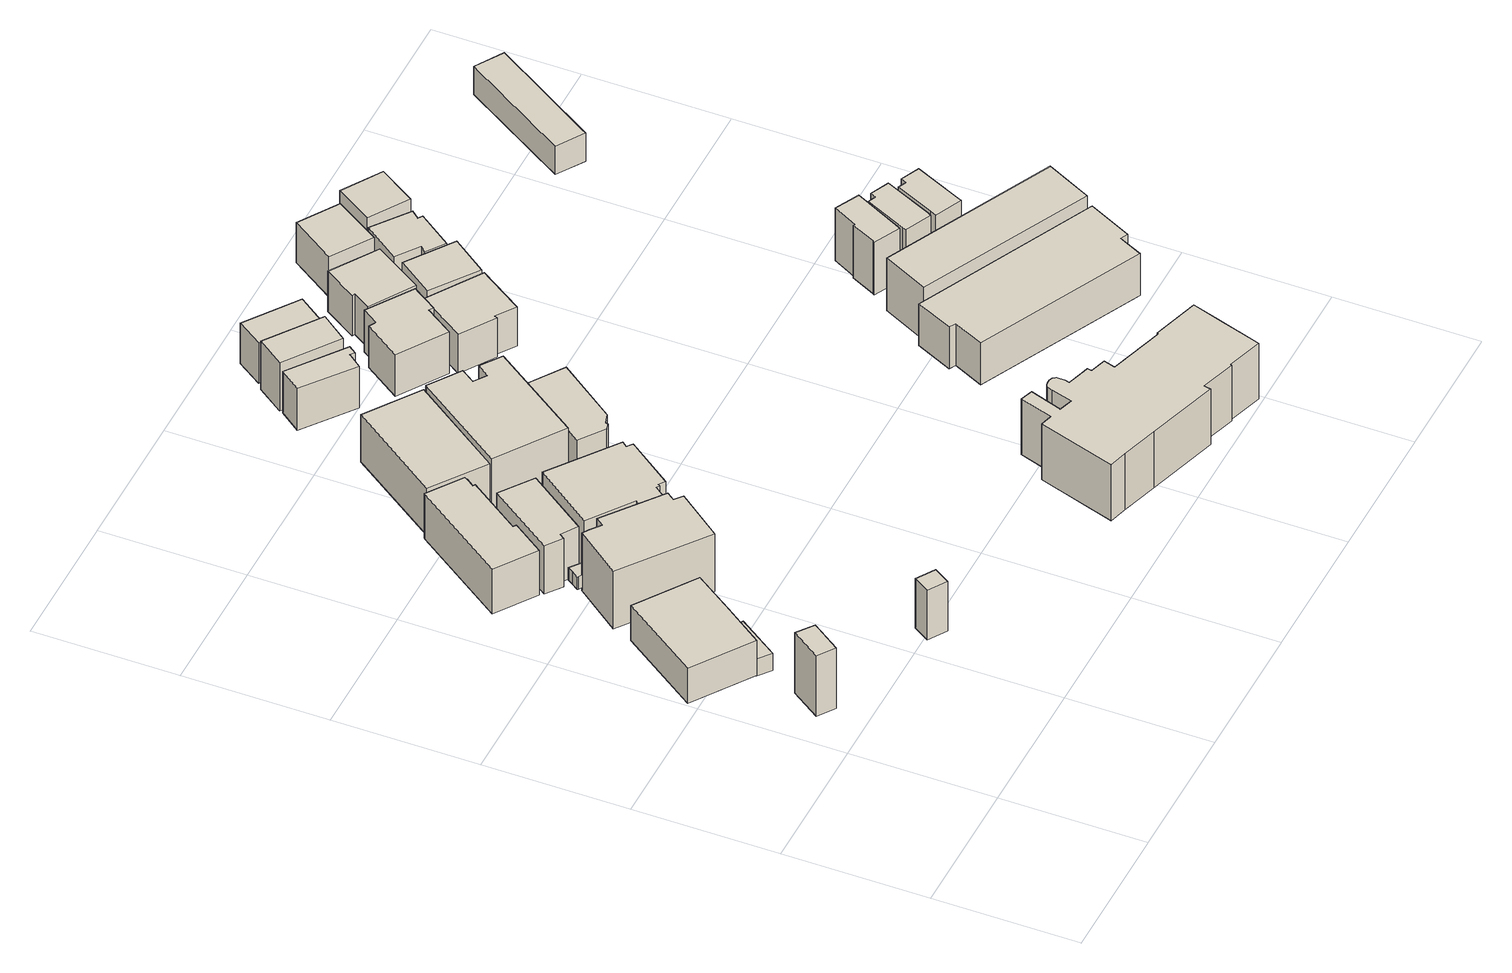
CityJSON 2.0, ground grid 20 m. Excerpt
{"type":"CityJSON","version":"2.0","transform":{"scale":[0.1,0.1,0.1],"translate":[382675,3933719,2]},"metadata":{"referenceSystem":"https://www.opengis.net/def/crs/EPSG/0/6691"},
"CityObjects":{
"building1":{"type":"Building","attributes":{"大字・町コード":"38","町・丁目コード":"4","13_区市町村コード_大字・町コード_町・丁目コード":"13111038004","多摩水系多摩川、浅川、大栗川洪水浸水想定区域（計画規模）.規模":"L1","多摩水系多摩川、浅川、大栗川洪水浸水想定区域（計画規模）.浸水ランク":"3","多摩水系多摩川、浅川、大栗川洪水浸水想定区域（計画規模）.浸水深":3.12,"多摩水系多摩川、浅川、大栗川洪水浸水想定区域（想定最大規模）.規模":"L2","多摩水系多摩川、浅川、大栗川洪水浸水想定区域（想定最大規模）.浸水ランク":"3","多摩水系多摩川、浅川、大栗川洪水浸水想定区域（想定最大規模）.浸水深":3.82,"多摩水系多摩川、浅川、大栗川洪水浸水想定区域（想定最大規模）.継続時間":12.27,"measuredHeight":11.1,"BuildingDetails.buildingRoofEdgeArea":14.18,"BuildingDetails.districtsAndZonesType":"12","BuildingDetails.prefecture":"13","BuildingDetails.city":"13111","BuildingDetails.surveyYear":2016},"address":[{"country":"日本","locality":"東京都大田区西六郷四丁目"}],"geometry":[{"type":"Solid","lod":"1","boundaries":[[[[0,1,2,3]],[[2,4,5,3]],[[1,6,4,2]],[[0,7,6,1]],[[3,5,7,0]],[[4,6,7,5]]]]}]},
"building2":{"type":"Building","attributes":{"大字・町コード":"38","町・丁目コード":"4","13_区市町村コード_大字・町コード_町・丁目コード":"13111038004","多摩水系多摩川、浅川、大栗川洪水浸水想定区域（計画規模）.規模":"L1","多摩水系多摩川、浅川、大栗川洪水浸水想定区域（計画規模）.浸水ランク":"3","多摩水系多摩川、浅川、大栗川洪水浸水想定区域（計画規模）.浸水深":3.12,"多摩水系多摩川、浅川、大栗川洪水浸水想定区域（想定最大規模）.規模":"L2","多摩水系多摩川、浅川、大栗川洪水浸水想定区域（想定最大規模）.浸水ランク":"3","多摩水系多摩川、浅川、大栗川洪水浸水想定区域（想定最大規模）.浸水深":3.82,"多摩水系多摩川、浅川、大栗川洪水浸水想定区域（想定最大規模）.継続時間":12.27,"城南地区河川流域浸水予想区域（改定）（想定最大規模）.規模":"L2","城南地区河川流域浸水予想区域（改定）（想定最大規模）.浸水ランク":"2","城南地区河川流域浸水予想区域（改定）（想定最大規模）.浸水深":0.548,"measuredHeight":5.8,"BuildingDetails.buildingRoofEdgeArea":132.47,"BuildingDetails.districtsAndZonesType":"12","BuildingDetails.prefecture":"13","BuildingDetails.city":"13111","BuildingDetails.surveyYear":2016},"address":[{"country":"日本","locality":"東京都大田区西六郷四丁目"}],"geometry":[{"type":"Solid","lod":"1","boundaries":[[[[8,9,10,11,12]],[[11,13,14,12]],[[10,15,13,11]],[[9,16,15,10]],[[8,17,16,9]],[[12,14,17,8]],[[13,15,16,17,14]]]]}]},
"building3":{"type":"Building","attributes":{"大字・町コード":"38","町・丁目コード":"4","13_区市町村コード_大字・町コード_町・丁目コード":"13111038004","多摩水系多摩川、浅川、大栗川洪水浸水想定区域（計画規模）.規模":"L1","多摩水系多摩川、浅川、大栗川洪水浸水想定区域（計画規模）.浸水ランク":"3","多摩水系多摩川、浅川、大栗川洪水浸水想定区域（計画規模）.浸水深":3.12,"多摩水系多摩川、浅川、大栗川洪水浸水想定区域（想定最大規模）.規模":"L2","多摩水系多摩川、浅川、大栗川洪水浸水想定区域（想定最大規模）.浸水ランク":"3","多摩水系多摩川、浅川、大栗川洪水浸水想定区域（想定最大規模）.浸水深":3.82,"多摩水系多摩川、浅川、大栗川洪水浸水想定区域（想定最大規模）.継続時間":12.27,"城南地区河川流域浸水予想区域（改定）（想定最大規模）.規模":"L2","城南地区河川流域浸水予想区域（改定）（想定最大規模）.浸水ランク":"2","城南地区河川流域浸水予想区域（改定）（想定最大規模）.浸水深":0.548,"measuredHeight":5.9,"BuildingDetails.buildingRoofEdgeArea":14.77,"BuildingDetails.districtsAndZonesType":"12","BuildingDetails.prefecture":"13","BuildingDetails.city":"13111","BuildingDetails.surveyYear":2016},"address":[{"country":"日本","locality":"東京都大田区西六郷四丁目"}],"geometry":[{"type":"Solid","lod":"1","boundaries":[[[[18,19,20,21]],[[20,22,23,21]],[[19,24,22,20]],[[18,25,24,19]],[[21,23,25,18]],[[22,24,25,23]]]]}]},
"building4":{"type":"Building","attributes":{"大字・町コード":"33","町・丁目コード":"4","13_区市町村コード_大字・町コード_町・丁目コード":"13111033004","多摩水系多摩川、浅川、大栗川洪水浸水想定区域（計画規模）.規模":"L1","多摩水系多摩川、浅川、大栗川洪水浸水想定区域（計画規模）.浸水ランク":"2","多摩水系多摩川、浅川、大栗川洪水浸水想定区域（計画規模）.浸水深":1.8,"多摩水系多摩川、浅川、大栗川洪水浸水想定区域（想定最大規模）.規模":"L2","多摩水系多摩川、浅川、大栗川洪水浸水想定区域（想定最大規模）.浸水ランク":"2","多摩水系多摩川、浅川、大栗川洪水浸水想定区域（想定最大規模）.浸水深":2.64,"多摩水系多摩川、浅川、大栗川洪水浸水想定区域（想定最大規模）.継続時間":15.6,"measuredHeight":8.2,"BuildingDetails.buildingRoofEdgeArea":8.06,"BuildingDetails.districtsAndZonesType":"12","BuildingDetails.prefecture":"13","BuildingDetails.city":"13111","BuildingDetails.surveyYear":2016},"address":[{"country":"日本","locality":"東京都大田区仲六郷四丁目"}],"geometry":[{"type":"Solid","lod":"1","boundaries":[[[[26,27,28,29]],[[28,30,31,29]],[[27,32,30,28]],[[26,33,32,27]],[[29,31,33,26]],[[30,32,33,31]]]]}]},
"building5":{"type":"Building","attributes":{"大字・町コード":"38","町・丁目コード":"4","13_区市町村コード_大字・町コード_町・丁目コード":"13111038004","多摩水系多摩川、浅川、大栗川洪水浸水想定区域（計画規模）.規模":"L1","多摩水系多摩川、浅川、大栗川洪水浸水想定区域（計画規模）.浸水ランク":"2","多摩水系多摩川、浅川、大栗川洪水浸水想定区域（計画規模）.浸水深":2.07,"多摩水系多摩川、浅川、大栗川洪水浸水想定区域（想定最大規模）.規模":"L2","多摩水系多摩川、浅川、大栗川洪水浸水想定区域（想定最大規模）.浸水ランク":"3","多摩水系多摩川、浅川、大栗川洪水浸水想定区域（想定最大規模）.浸水深":3.01,"多摩水系多摩川、浅川、大栗川洪水浸水想定区域（想定最大規模）.継続時間":8.78,"城南地区河川流域浸水予想区域（改定）（想定最大規模）.規模":"L2","城南地区河川流域浸水予想区域（改定）（想定最大規模）.浸水ランク":"1","城南地区河川流域浸水予想区域（改定）（想定最大規模）.浸水深":0.333,"measuredHeight":9,"BuildingDetails.buildingRoofEdgeArea":3.66,"BuildingDetails.districtsAndZonesType":"12","BuildingDetails.prefecture":"13","BuildingDetails.city":"13111","BuildingDetails.surveyYear":2016},"address":[{"country":"日本","locality":"東京都大田区西六郷四丁目"}],"geometry":[{"type":"Solid","lod":"1","boundaries":[[[[34,35,36,37,38,39,40,41]],[[40,42,43,41]],[[39,44,42,40]],[[38,45,44,39]],[[37,46,45,38]],[[36,47,46,37]],[[35,48,47,36]],[[34,49,48,35]],[[41,43,49,34]],[[42,44,45,46,47,48,49,43]]]]}]},
"building6":{"type":"Building","attributes":{"大字・町コード":"38","町・丁目コード":"4","13_区市町村コード_大字・町コード_町・丁目コード":"13111038004","多摩水系多摩川、浅川、大栗川洪水浸水想定区域（計画規模）.規模":"L1","多摩水系多摩川、浅川、大栗川洪水浸水想定区域（計画規模）.浸水ランク":"3","多摩水系多摩川、浅川、大栗川洪水浸水想定区域（計画規模）.浸水深":3.12,"多摩水系多摩川、浅川、大栗川洪水浸水想定区域（想定最大規模）.規模":"L2","多摩水系多摩川、浅川、大栗川洪水浸水想定区域（想定最大規模）.浸水ランク":"3","多摩水系多摩川、浅川、大栗川洪水浸水想定区域（想定最大規模）.浸水深":3.82,"多摩水系多摩川、浅川、大栗川洪水浸水想定区域（想定最大規模）.継続時間":12.27,"城南地区河川流域浸水予想区域（改定）（想定最大規模）.規模":"L2","城南地区河川流域浸水予想区域（改定）（想定最大規模）.浸水ランク":"1","城南地区河川流域浸水予想区域（改定）（想定最大規模）.浸水深":0.333,"measuredHeight":11.9,"BuildingDetails.buildingRoofEdgeArea":127.05,"BuildingDetails.districtsAndZonesType":"12","BuildingDetails.prefecture":"13","BuildingDetails.city":"13111","BuildingDetails.surveyYear":2016},"address":[{"country":"日本","locality":"東京都大田区西六郷四丁目"}],"geometry":[{"type":"Solid","lod":"1","boundaries":[[[[50,51,52,53,54,55,56,57,58,59]],[[58,60,61,59]],[[57,62,60,58]],[[56,63,62,57]],[[55,64,63,56]],[[54,65,64,55]],[[53,66,65,54]],[[52,67,66,53]],[[51,68,67,52]],[[50,69,68,51]],[[59,61,69,50]],[[60,62,63,64,65,66,67,68,69,61]]]]}]},
"building7":{"type":"Building","attributes":{"大字・町コード":"38","町・丁目コード":"4","13_区市町村コード_大字・町コード_町・丁目コード":"13111038004","多摩水系多摩川、浅川、大栗川洪水浸水想定区域（計画規模）.規模":"L1","多摩水系多摩川、浅川、大栗川洪水浸水想定区域（計画規模）.浸水ランク":"2","多摩水系多摩川、浅川、大栗川洪水浸水想定区域（計画規模）.浸水深":2.47,"多摩水系多摩川、浅川、大栗川洪水浸水想定区域（想定最大規模）.規模":"L2","多摩水系多摩川、浅川、大栗川洪水浸水想定区域（想定最大規模）.浸水ランク":"3","多摩水系多摩川、浅川、大栗川洪水浸水想定区域（想定最大規模）.浸水深":3.41,"多摩水系多摩川、浅川、大栗川洪水浸水想定区域（想定最大規模）.継続時間":8.78,"城南地区河川流域浸水予想区域（改定）（想定最大規模）.規模":"L2","城南地区河川流域浸水予想区域（改定）（想定最大規模）.浸水ランク":"2","城南地区河川流域浸水予想区域（改定）（想定最大規模）.浸水深":0.589,"measuredHeight":9.7,"BuildingDetails.buildingRoofEdgeArea":101.65,"BuildingDetails.districtsAndZonesType":"12","BuildingDetails.prefecture":"13","BuildingDetails.city":"13111","BuildingDetails.surveyYear":2016},"address":[{"country":"日本","locality":"東京都大田区西六郷四丁目"}],"geometry":[{"type":"Solid","lod":"1","boundaries":[[[[70,71,72,73,74,75,76,77,78,79,80]],[[79,81,82,80]],[[78,83,81,79]],[[77,84,83,78]],[[76,85,84,77]],[[75,86,85,76]],[[74,87,86,75]],[[73,88,87,74]],[[72,89,88,73]],[[71,90,89,72]],[[70,91,90,71]],[[80,82,91,70]],[[81,83,84,85,86,87,88,89,90,91,82]]]]}]},
"building8":{"type":"Building","attributes":{"大字・町コード":"38","町・丁目コード":"4","13_区市町村コード_大字・町コード_町・丁目コード":"13111038004","多摩水系多摩川、浅川、大栗川洪水浸水想定区域（計画規模）.規模":"L1","多摩水系多摩川、浅川、大栗川洪水浸水想定区域（計画規模）.浸水ランク":"2","多摩水系多摩川、浅川、大栗川洪水浸水想定区域（計画規模）.浸水深":2.47,"多摩水系多摩川、浅川、大栗川洪水浸水想定区域（想定最大規模）.規模":"L2","多摩水系多摩川、浅川、大栗川洪水浸水想定区域（想定最大規模）.浸水ランク":"3","多摩水系多摩川、浅川、大栗川洪水浸水想定区域（想定最大規模）.浸水深":3.41,"多摩水系多摩川、浅川、大栗川洪水浸水想定区域（想定最大規模）.継続時間":8.78,"城南地区河川流域浸水予想区域（改定）（想定最大規模）.規模":"L2","城南地区河川流域浸水予想区域（改定）（想定最大規模）.浸水ランク":"1","城南地区河川流域浸水予想区域（改定）（想定最大規模）.浸水深":0.333,"measuredHeight":9.3,"BuildingDetails.buildingRoofEdgeArea":58.84,"BuildingDetails.districtsAndZonesType":"12","BuildingDetails.prefecture":"13","BuildingDetails.city":"13111","BuildingDetails.surveyYear":2016},"address":[{"country":"日本","locality":"東京都大田区西六郷四丁目"}],"geometry":[{"type":"Solid","lod":"1","boundaries":[[[[92,93,94,95,96,97]],[[96,98,99,97]],[[95,100,98,96]],[[94,101,100,95]],[[93,102,101,94]],[[92,103,102,93]],[[97,99,103,92]],[[98,100,101,102,103,99]]]]}]},
"building9":{"type":"Building","attributes":{"大字・町コード":"38","町・丁目コード":"4","13_区市町村コード_大字・町コード_町・丁目コード":"13111038004","多摩水系多摩川、浅川、大栗川洪水浸水想定区域（計画規模）.規模":"L1","多摩水系多摩川、浅川、大栗川洪水浸水想定区域（計画規模）.浸水ランク":"2","多摩水系多摩川、浅川、大栗川洪水浸水想定区域（計画規模）.浸水深":2.17,"多摩水系多摩川、浅川、大栗川洪水浸水想定区域（想定最大規模）.規模":"L2","多摩水系多摩川、浅川、大栗川洪水浸水想定区域（想定最大規模）.浸水ランク":"3","多摩水系多摩川、浅川、大栗川洪水浸水想定区域（想定最大規模）.浸水深":3.11,"多摩水系多摩川、浅川、大栗川洪水浸水想定区域（想定最大規模）.継続時間":8.78,"城南地区河川流域浸水予想区域（改定）（想定最大規模）.規模":"L2","城南地区河川流域浸水予想区域（改定）（想定最大規模）.浸水ランク":"2","城南地区河川流域浸水予想区域（改定）（想定最大規模）.浸水深":0.759,"measuredHeight":11.1,"BuildingDetails.buildingRoofEdgeArea":124.34,"BuildingDetails.districtsAndZonesType":"12","BuildingDetails.prefecture":"13","BuildingDetails.city":"13111","BuildingDetails.surveyYear":2016},"address":[{"country":"日本","locality":"東京都大田区西六郷四丁目"}],"geometry":[{"type":"Solid","lod":"1","boundaries":[[[[104,105,106,107,108,109,110,111,112,113,114,115]],[[114,116,117,115]],[[113,118,116,114]],[[112,119,118,113]],[[111,120,119,112]],[[110,121,120,111]],[[109,122,121,110]],[[108,123,122,109]],[[107,124,123,108]],[[106,125,124,107]],[[105,126,125,106]],[[104,127,126,105]],[[115,117,127,104]],[[116,118,119,120,121,122,123,124,125,126,127,117]]]]}]},
"building10":{"type":"Building","attributes":{"大字・町コード":"38","町・丁目コード":"4","13_区市町村コード_大字・町コード_町・丁目コード":"13111038004","多摩水系多摩川、浅川、大栗川洪水浸水想定区域（計画規模）.規模":"L1","多摩水系多摩川、浅川、大栗川洪水浸水想定区域（計画規模）.浸水ランク":"2","多摩水系多摩川、浅川、大栗川洪水浸水想定区域（計画規模）.浸水深":2.41,"多摩水系多摩川、浅川、大栗川洪水浸水想定区域（想定最大規模）.規模":"L2","多摩水系多摩川、浅川、大栗川洪水浸水想定区域（想定最大規模）.浸水ランク":"3","多摩水系多摩川、浅川、大栗川洪水浸水想定区域（想定最大規模）.浸水深":3.59,"多摩水系多摩川、浅川、大栗川洪水浸水想定区域（想定最大規模）.継続時間":12.43,"城南地区河川流域浸水予想区域（改定）（想定最大規模）.規模":"L2","城南地区河川流域浸水予想区域（改定）（想定最大規模）.浸水ランク":"2","城南地区河川流域浸水予想区域（改定）（想定最大規模）.浸水深":0.589,"measuredHeight":8.8,"BuildingDetails.buildingRoofEdgeArea":140.19,"BuildingDetails.districtsAndZonesType":"12","BuildingDetails.prefecture":"13","BuildingDetails.city":"13111","BuildingDetails.surveyYear":2016},"address":[{"country":"日本","locality":"東京都大田区西六郷四丁目"}],"geometry":[{"type":"Solid","lod":"1","boundaries":[[[[128,129,130,131]],[[130,132,133,131]],[[129,134,132,130]],[[128,135,134,129]],[[131,133,135,128]],[[132,134,135,133]]]]}]},
"building11":{"type":"Building","attributes":{"大字・町コード":"38","町・丁目コード":"4","13_区市町村コード_大字・町コード_町・丁目コード":"13111038004","多摩水系多摩川、浅川、大栗川洪水浸水想定区域（計画規模）.規模":"L1","多摩水系多摩川、浅川、大栗川洪水浸水想定区域（計画規模）.浸水ランク":"3","多摩水系多摩川、浅川、大栗川洪水浸水想定区域（計画規模）.浸水深":3.07,"多摩水系多摩川、浅川、大栗川洪水浸水想定区域（想定最大規模）.規模":"L2","多摩水系多摩川、浅川、大栗川洪水浸水想定区域（想定最大規模）.浸水ランク":"3","多摩水系多摩川、浅川、大栗川洪水浸水想定区域（想定最大規模）.浸水深":4.09,"多摩水系多摩川、浅川、大栗川洪水浸水想定区域（想定最大規模）.継続時間":675.45,"城南地区河川流域浸水予想区域（改定）（想定最大規模）.規模":"L2","城南地区河川流域浸水予想区域（改定）（想定最大規模）.浸水ランク":"2","城南地区河川流域浸水予想区域（改定）（想定最大規模）.浸水深":0.775,"measuredHeight":9.1,"BuildingDetails.buildingRoofEdgeArea":163.95,"BuildingDetails.districtsAndZonesType":"12","BuildingDetails.prefecture":"13","BuildingDetails.city":"13111","BuildingDetails.surveyYear":2016},"address":[{"country":"日本","locality":"東京都大田区西六郷四丁目"}],"geometry":[{"type":"Solid","lod":"1","boundaries":[[[[136,137,138,139,140,141,142,143]],[[142,144,145,143]],[[141,146,144,142]],[[140,147,146,141]],[[139,148,147,140]],[[138,149,148,139]],[[137,150,149,138]],[[136,151,150,137]],[[143,145,151,136]],[[144,146,147,148,149,150,151,145]]]]}]},
"building12":{"type":"Building","attributes":{"大字・町コード":"38","町・丁目コード":"4","13_区市町村コード_大字・町コード_町・丁目コード":"13111038004","多摩水系多摩川、浅川、大栗川洪水浸水想定区域（計画規模）.規模":"L1","多摩水系多摩川、浅川、大栗川洪水浸水想定区域（計画規模）.浸水ランク":"3","多摩水系多摩川、浅川、大栗川洪水浸水想定区域（計画規模）.浸水深":3.07,"多摩水系多摩川、浅川、大栗川洪水浸水想定区域（想定最大規模）.規模":"L2","多摩水系多摩川、浅川、大栗川洪水浸水想定区域（想定最大規模）.浸水ランク":"3","多摩水系多摩川、浅川、大栗川洪水浸水想定区域（想定最大規模）.浸水深":4.09,"多摩水系多摩川、浅川、大栗川洪水浸水想定区域（想定最大規模）.継続時間":675.45,"城南地区河川流域浸水予想区域（改定）（想定最大規模）.規模":"L2","城南地区河川流域浸水予想区域（改定）（想定最大規模）.浸水ランク":"2","城南地区河川流域浸水予想区域（改定）（想定最大規模）.浸水深":0.775,"measuredHeight":7,"BuildingDetails.buildingRoofEdgeArea":65.47,"BuildingDetails.districtsAndZonesType":"12","BuildingDetails.prefecture":"13","BuildingDetails.city":"13111","BuildingDetails.surveyYear":2016},"address":[{"country":"日本","locality":"東京都大田区西六郷四丁目"}],"geometry":[{"type":"Solid","lod":"1","boundaries":[[[[152,153,154,155,156,157,158]],[[157,159,160,158]],[[156,161,159,157]],[[155,162,161,156]],[[154,163,162,155]],[[153,164,163,154]],[[152,165,164,153]],[[158,160,165,152]],[[159,161,162,163,164,165,160]]]]}]},
"building13":{"type":"Building","attributes":{"大字・町コード":"38","町・丁目コード":"4","13_区市町村コード_大字・町コード_町・丁目コード":"13111038004","多摩水系多摩川、浅川、大栗川洪水浸水想定区域（計画規模）.規模":"L1","多摩水系多摩川、浅川、大栗川洪水浸水想定区域（計画規模）.浸水ランク":"2","多摩水系多摩川、浅川、大栗川洪水浸水想定区域（計画規模）.浸水深":2.34,"多摩水系多摩川、浅川、大栗川洪水浸水想定区域（想定最大規模）.規模":"L2","多摩水系多摩川、浅川、大栗川洪水浸水想定区域（想定最大規模）.浸水ランク":"3","多摩水系多摩川、浅川、大栗川洪水浸水想定区域（想定最大規模）.浸水深":3.55,"多摩水系多摩川、浅川、大栗川洪水浸水想定区域（想定最大規模）.継続時間":19.53,"城南地区河川流域浸水予想区域（改定）（想定最大規模）.規模":"L2","城南地区河川流域浸水予想区域（改定）（想定最大規模）.浸水ランク":"2","城南地区河川流域浸水予想区域（改定）（想定最大規模）.浸水深":0.589,"measuredHeight":7.9,"BuildingDetails.buildingRoofEdgeArea":32.62,"BuildingDetails.districtsAndZonesType":"12","BuildingDetails.prefecture":"13","BuildingDetails.city":"13111","BuildingDetails.surveyYear":2016},"address":[{"country":"日本","locality":"東京都大田区西六郷四丁目"}],"geometry":[{"type":"Solid","lod":"1","boundaries":[[[[166,167,168,169,170,171]],[[170,172,173,171]],[[169,174,172,170]],[[168,175,174,169]],[[167,176,175,168]],[[166,177,176,167]],[[171,173,177,166]],[[172,174,175,176,177,173]]]]}]},
"building14":{"type":"Building","attributes":{"大字・町コード":"38","町・丁目コード":"4","13_区市町村コード_大字・町コード_町・丁目コード":"13111038004","多摩水系多摩川、浅川、大栗川洪水浸水想定区域（計画規模）.規模":"L1","多摩水系多摩川、浅川、大栗川洪水浸水想定区域（計画規模）.浸水ランク":"2","多摩水系多摩川、浅川、大栗川洪水浸水想定区域（計画規模）.浸水深":2.34,"多摩水系多摩川、浅川、大栗川洪水浸水想定区域（想定最大規模）.規模":"L2","多摩水系多摩川、浅川、大栗川洪水浸水想定区域（想定最大規模）.浸水ランク":"3","多摩水系多摩川、浅川、大栗川洪水浸水想定区域（想定最大規模）.浸水深":3.55,"多摩水系多摩川、浅川、大栗川洪水浸水想定区域（想定最大規模）.継続時間":19.53,"城南地区河川流域浸水予想区域（改定）（想定最大規模）.規模":"L2","城南地区河川流域浸水予想区域（改定）（想定最大規模）.浸水ランク":"1","城南地区河川流域浸水予想区域（改定）（想定最大規模）.浸水深":0.422,"measuredHeight":9.3,"BuildingDetails.buildingRoofEdgeArea":42.03,"BuildingDetails.districtsAndZonesType":"12","BuildingDetails.prefecture":"13","BuildingDetails.city":"13111","BuildingDetails.surveyYear":2016},"address":[{"country":"日本","locality":"東京都大田区西六郷四丁目"}],"geometry":[{"type":"Solid","lod":"1","boundaries":[[[[178,179,180,181]],[[180,182,183,181]],[[179,184,182,180]],[[178,185,184,179]],[[181,183,185,178]],[[182,184,185,183]]]]}]},
"building15":{"type":"Building","attributes":{"大字・町コード":"33","町・丁目コード":"4","13_区市町村コード_大字・町コード_町・丁目コード":"13111033004","多摩水系多摩川、浅川、大栗川洪水浸水想定区域（計画規模）.規模":"L1","多摩水系多摩川、浅川、大栗川洪水浸水想定区域（計画規模）.浸水ランク":"2","多摩水系多摩川、浅川、大栗川洪水浸水想定区域（計画規模）.浸水深":1.92,"多摩水系多摩川、浅川、大栗川洪水浸水想定区域（想定最大規模）.規模":"L2","多摩水系多摩川、浅川、大栗川洪水浸水想定区域（想定最大規模）.浸水ランク":"3","多摩水系多摩川、浅川、大栗川洪水浸水想定区域（想定最大規模）.浸水深":3.15,"多摩水系多摩川、浅川、大栗川洪水浸水想定区域（想定最大規模）.継続時間":14.53,"城南地区河川流域浸水予想区域（改定）（想定最大規模）.規模":"L2","城南地区河川流域浸水予想区域（改定）（想定最大規模）.浸水ランク":"1","城南地区河川流域浸水予想区域（改定）（想定最大規模）.浸水深":0.087,"measuredHeight":9.1,"BuildingDetails.buildingRoofEdgeArea":347.18,"BuildingDetails.districtsAndZonesType":"11","BuildingDetails.prefecture":"13","BuildingDetails.city":"13111","BuildingDetails.surveyYear":2016},"address":[{"country":"日本","locality":"東京都大田区仲六郷四丁目"}],"geometry":[{"type":"Solid","lod":"1","boundaries":[[[[186,187,188,189,190,191,192,193,194,195,196,197,198,199,200,201,202,203,204,205,206,207,208,209,210,211,212,213,214,215,216,217,218]],[[217,219,220,218]],[[216,221,219,217]],[[215,222,221,216]],[[214,223,222,215]],[[213,224,223,214]],[[212,225,224,213]],[[211,226,225,212]],[[210,227,226,211]],[[209,228,227,210]],[[208,229,228,209]],[[207,230,229,208]],[[206,231,230,207]],[[205,232,231,206]],[[204,233,232,205]],[[203,234,233,204]],[[202,235,234,203]],[[201,236,235,202]],[[200,237,236,201]],[[199,238,237,200]],[[198,239,238,199]],[[197,240,239,198]],[[196,241,240,197]],[[195,242,241,196]],[[194,243,242,195]],[[193,244,243,194]],[[192,245,244,193]],[[191,246,245,192]],[[190,247,246,191]],[[189,248,247,190]],[[188,249,248,189]],[[187,250,249,188]],[[186,251,250,187]],[[218,220,251,186]],[[219,221,222,223,224,225,226,227,228,229,230,231,232,233,234,235,236,237,238,239,240,241,242,243,244,245,246,247,248,249,250,251,220]]]]}]},
"building16":{"type":"Building","attributes":{"大字・町コード":"38","町・丁目コード":"4","13_区市町村コード_大字・町コード_町・丁目コード":"13111038004","多摩水系多摩川、浅川、大栗川洪水浸水想定区域（計画規模）.規模":"L1","多摩水系多摩川、浅川、大栗川洪水浸水想定区域（計画規模）.浸水ランク":"2","多摩水系多摩川、浅川、大栗川洪水浸水想定区域（計画規模）.浸水深":2.14,"多摩水系多摩川、浅川、大栗川洪水浸水想定区域（想定最大規模）.規模":"L2","多摩水系多摩川、浅川、大栗川洪水浸水想定区域（想定最大規模）.浸水ランク":"3","多摩水系多摩川、浅川、大栗川洪水浸水想定区域（想定最大規模）.浸水深":3.35,"多摩水系多摩川、浅川、大栗川洪水浸水想定区域（想定最大規模）.継続時間":19.53,"城南地区河川流域浸水予想区域（改定）（想定最大規模）.規模":"L2","城南地区河川流域浸水予想区域（改定）（想定最大規模）.浸水ランク":"1","城南地区河川流域浸水予想区域（改定）（想定最大規模）.浸水深":0.422,"measuredHeight":7.9,"BuildingDetails.buildingRoofEdgeArea":40.77,"BuildingDetails.districtsAndZonesType":"12","BuildingDetails.prefecture":"13","BuildingDetails.city":"13111","BuildingDetails.surveyYear":2016},"address":[{"country":"日本","locality":"東京都大田区西六郷四丁目"}],"geometry":[{"type":"Solid","lod":"1","boundaries":[[[[252,253,254,255,256,257]],[[256,258,259,257]],[[255,260,258,256]],[[254,261,260,255]],[[253,262,261,254]],[[252,263,262,253]],[[257,259,263,252]],[[258,260,261,262,263,259]]]]}]},
"building17":{"type":"Building","attributes":{"大字・町コード":"38","町・丁目コード":"4","13_区市町村コード_大字・町コード_町・丁目コード":"13111038004","多摩水系多摩川、浅川、大栗川洪水浸水想定区域（計画規模）.規模":"L1","多摩水系多摩川、浅川、大栗川洪水浸水想定区域（計画規模）.浸水ランク":"2","多摩水系多摩川、浅川、大栗川洪水浸水想定区域（計画規模）.浸水深":2.94,"多摩水系多摩川、浅川、大栗川洪水浸水想定区域（想定最大規模）.規模":"L2","多摩水系多摩川、浅川、大栗川洪水浸水想定区域（想定最大規模）.浸水ランク":"3","多摩水系多摩川、浅川、大栗川洪水浸水想定区域（想定最大規模）.浸水深":4.07,"多摩水系多摩川、浅川、大栗川洪水浸水想定区域（想定最大規模）.継続時間":675.45,"城南地区河川流域浸水予想区域（改定）（想定最大規模）.規模":"L2","城南地区河川流域浸水予想区域（改定）（想定最大規模）.浸水ランク":"2","城南地区河川流域浸水予想区域（改定）（想定最大規模）.浸水深":0.617,"measuredHeight":7.4,"BuildingDetails.buildingRoofEdgeArea":69.09,"BuildingDetails.districtsAndZonesType":"12","BuildingDetails.prefecture":"13","BuildingDetails.city":"13111","BuildingDetails.surveyYear":2016},"address":[{"country":"日本","locality":"東京都大田区西六郷四丁目"}],"geometry":[{"type":"Solid","lod":"1","boundaries":[[[[264,265,266,267,268,269,270,271]],[[270,272,273,271]],[[269,274,272,270]],[[268,275,274,269]],[[267,276,275,268]],[[266,277,276,267]],[[265,278,277,266]],[[264,279,278,265]],[[271,273,279,264]],[[272,274,275,276,277,278,279,273]]]]}]},
"building18":{"type":"Building","attributes":{"大字・町コード":"38","町・丁目コード":"4","13_区市町村コード_大字・町コード_町・丁目コード":"13111038004","多摩水系多摩川、浅川、大栗川洪水浸水想定区域（計画規模）.規模":"L1","多摩水系多摩川、浅川、大栗川洪水浸水想定区域（計画規模）.浸水ランク":"2","多摩水系多摩川、浅川、大栗川洪水浸水想定区域（計画規模）.浸水深":2.94,"多摩水系多摩川、浅川、大栗川洪水浸水想定区域（想定最大規模）.規模":"L2","多摩水系多摩川、浅川、大栗川洪水浸水想定区域（想定最大規模）.浸水ランク":"3","多摩水系多摩川、浅川、大栗川洪水浸水想定区域（想定最大規模）.浸水深":4.07,"多摩水系多摩川、浅川、大栗川洪水浸水想定区域（想定最大規模）.継続時間":675.45,"城南地区河川流域浸水予想区域（改定）（想定最大規模）.規模":"L2","城南地区河川流域浸水予想区域（改定）（想定最大規模）.浸水ランク":"2","城南地区河川流域浸水予想区域（改定）（想定最大規模）.浸水深":0.775,"measuredHeight":7.2,"BuildingDetails.buildingRoofEdgeArea":67.64,"BuildingDetails.districtsAndZonesType":"12","BuildingDetails.prefecture":"13","BuildingDetails.city":"13111","BuildingDetails.surveyYear":2016},"address":[{"country":"日本","locality":"東京都大田区西六郷四丁目"}],"geometry":[{"type":"Solid","lod":"1","boundaries":[[[[280,281,282,283,284,285]],[[284,286,287,285]],[[283,288,286,284]],[[282,289,288,283]],[[281,290,289,282]],[[280,291,290,281]],[[285,287,291,280]],[[286,288,289,290,291,287]]]]}]},
"building19":{"type":"Building","attributes":{"多摩水系多摩川、浅川、大栗川洪水浸水想定区域（計画規模）.規模":"L1","多摩水系多摩川、浅川、大栗川洪水浸水想定区域（計画規模）.浸水ランク":"2","多摩水系多摩川、浅川、大栗川洪水浸水想定区域（計画規模）.浸水深":2.44,"多摩水系多摩川、浅川、大栗川洪水浸水想定区域（想定最大規模）.規模":"L2","多摩水系多摩川、浅川、大栗川洪水浸水想定区域（想定最大規模）.浸水ランク":"3","多摩水系多摩川、浅川、大栗川洪水浸水想定区域（想定最大規模）.浸水深":3.65,"多摩水系多摩川、浅川、大栗川洪水浸水想定区域（想定最大規模）.継続時間":19.53,"城南地区河川流域浸水予想区域（改定）（想定最大規模）.規模":"L2","城南地区河川流域浸水予想区域（改定）（想定最大規模）.浸水ランク":"2","城南地区河川流域浸水予想区域（改定）（想定最大規模）.浸水深":0.617,"measuredHeight":7.2,"BuildingDetails.districtsAndZonesType":"12","BuildingDetails.prefecture":"13","BuildingDetails.city":"13111","BuildingDetails.surveyYear":2016},"address":[{"country":"日本","locality":"東京都大田区西六郷四丁目"}],"geometry":[{"type":"Solid","lod":"1","boundaries":[[[[292,293,294,295,296,297]],[[296,298,299,297]],[[295,300,298,296]],[[294,301,300,295]],[[293,302,301,294]],[[292,303,302,293]],[[297,299,303,292]],[[298,300,301,302,303,299]]]]}]},
"building20":{"type":"Building","attributes":{"多摩水系多摩川、浅川、大栗川洪水浸水想定区域（計画規模）.規模":"L1","多摩水系多摩川、浅川、大栗川洪水浸水想定区域（計画規模）.浸水ランク":"2","多摩水系多摩川、浅川、大栗川洪水浸水想定区域（計画規模）.浸水深":2.96,"多摩水系多摩川、浅川、大栗川洪水浸水想定区域（想定最大規模）.規模":"L2","多摩水系多摩川、浅川、大栗川洪水浸水想定区域（想定最大規模）.浸水ランク":"3","多摩水系多摩川、浅川、大栗川洪水浸水想定区域（想定最大規模）.浸水深":4.14,"多摩水系多摩川、浅川、大栗川洪水浸水想定区域（想定最大規模）.継続時間":18.37,"城南地区河川流域浸水予想区域（改定）（想定最大規模）.規模":"L2","城南地区河川流域浸水予想区域（改定）（想定最大規模）.浸水ランク":"2","城南地区河川流域浸水予想区域（改定）（想定最大規模）.浸水深":0.617,"measuredHeight":7.2,"BuildingDetails.districtsAndZonesType":"12","BuildingDetails.prefecture":"13","BuildingDetails.city":"13111","BuildingDetails.surveyYear":2016},"address":[{"country":"日本","locality":"東京都大田区西六郷四丁目"}],"geometry":[{"type":"Solid","lod":"1","boundaries":[[[[304,305,306,307]],[[306,308,309,307]],[[305,310,308,306]],[[304,311,310,305]],[[307,309,311,304]],[[308,310,311,309]]]]}]},
"building21":{"type":"Building","attributes":{"大字・町コード":"38","町・丁目コード":"4","13_区市町村コード_大字・町コード_町・丁目コード":"13111038004","多摩水系多摩川、浅川、大栗川洪水浸水想定区域（計画規模）.規模":"L1","多摩水系多摩川、浅川、大栗川洪水浸水想定区域（計画規模）.浸水ランク":"2","多摩水系多摩川、浅川、大栗川洪水浸水想定区域（計画規模）.浸水深":2.4,"多摩水系多摩川、浅川、大栗川洪水浸水想定区域（想定最大規模）.規模":"L2","多摩水系多摩川、浅川、大栗川洪水浸水想定区域（想定最大規模）.浸水ランク":"3","多摩水系多摩川、浅川、大栗川洪水浸水想定区域（想定最大規模）.浸水深":3.63,"多摩水系多摩川、浅川、大栗川洪水浸水想定区域（想定最大規模）.継続時間":675.42,"城南地区河川流域浸水予想区域（改定）（想定最大規模）.規模":"L2","城南地区河川流域浸水予想区域（改定）（想定最大規模）.浸水ランク":"2","城南地区河川流域浸水予想区域（改定）（想定最大規模）.浸水深":0.653,"measuredHeight":7.1,"BuildingDetails.buildingRoofEdgeArea":48.57,"BuildingDetails.districtsAndZonesType":"12","BuildingDetails.prefecture":"13","BuildingDetails.city":"13111","BuildingDetails.surveyYear":2016},"address":[{"country":"日本","locality":"東京都大田区西六郷四丁目"}],"geometry":[{"type":"Solid","lod":"1","boundaries":[[[[312,313,314,315]],[[314,316,317,315]],[[313,318,316,314]],[[312,319,318,313]],[[315,317,319,312]],[[316,318,319,317]]]]}]},
"building22":{"type":"Building","attributes":{"多摩水系多摩川、浅川、大栗川洪水浸水想定区域（計画規模）.規模":"L1","多摩水系多摩川、浅川、大栗川洪水浸水想定区域（計画規模）.浸水ランク":"2","多摩水系多摩川、浅川、大栗川洪水浸水想定区域（計画規模）.浸水深":2.7,"多摩水系多摩川、浅川、大栗川洪水浸水想定区域（想定最大規模）.規模":"L2","多摩水系多摩川、浅川、大栗川洪水浸水想定区域（想定最大規模）.浸水ランク":"3","多摩水系多摩川、浅川、大栗川洪水浸水想定区域（想定最大規模）.浸水深":3.93,"多摩水系多摩川、浅川、大栗川洪水浸水想定区域（想定最大規模）.継続時間":675.42,"城南地区河川流域浸水予想区域（改定）（想定最大規模）.規模":"L2","城南地区河川流域浸水予想区域（改定）（想定最大規模）.浸水ランク":"2","城南地区河川流域浸水予想区域（改定）（想定最大規模）.浸水深":0.653,"measuredHeight":7.4,"BuildingDetails.districtsAndZonesType":"12","BuildingDetails.prefecture":"13","BuildingDetails.city":"13111","BuildingDetails.surveyYear":2016},"address":[{"country":"日本","locality":"東京都大田区西六郷四丁目"}],"geometry":[{"type":"Solid","lod":"1","boundaries":[[[[320,321,322,323,324,325,326,327]],[[326,328,329,327]],[[325,330,328,326]],[[324,331,330,325]],[[323,332,331,324]],[[322,333,332,323]],[[321,334,333,322]],[[320,335,334,321]],[[327,329,335,320]],[[328,330,331,332,333,334,335,329]]]]}]},
"building23":{"type":"Building","attributes":{"大字・町コード":"33","町・丁目コード":"4","13_区市町村コード_大字・町コード_町・丁目コード":"13111033004","多摩水系多摩川、浅川、大栗川洪水浸水想定区域（計画規模）.規模":"L1","多摩水系多摩川、浅川、大栗川洪水浸水想定区域（計画規模）.浸水ランク":"2","多摩水系多摩川、浅川、大栗川洪水浸水想定区域（計画規模）.浸水深":1.34,"多摩水系多摩川、浅川、大栗川洪水浸水想定区域（想定最大規模）.規模":"L2","多摩水系多摩川、浅川、大栗川洪水浸水想定区域（想定最大規模）.浸水ランク":"2","多摩水系多摩川、浅川、大栗川洪水浸水想定区域（想定最大規模）.浸水深":2.53,"多摩水系多摩川、浅川、大栗川洪水浸水想定区域（想定最大規模）.継続時間":14.83,"城南地区河川流域浸水予想区域（改定）（想定最大規模）.規模":"L2","城南地区河川流域浸水予想区域（改定）（想定最大規模）.浸水ランク":"1","城南地区河川流域浸水予想区域（改定）（想定最大規模）.浸水深":0.223,"measuredHeight":7.8,"BuildingDetails.buildingRoofEdgeArea":277.69,"BuildingDetails.districtsAndZonesType":"11","BuildingDetails.prefecture":"13","BuildingDetails.city":"13111","BuildingDetails.surveyYear":2016},"address":[{"country":"日本","locality":"東京都大田区仲六郷四丁目"}],"geometry":[{"type":"Solid","lod":"1","boundaries":[[[[336,337,338,339,340,341,342,343]],[[342,344,345,343]],[[341,346,344,342]],[[340,347,346,341]],[[339,348,347,340]],[[338,349,348,339]],[[337,350,349,338]],[[336,351,350,337]],[[343,345,351,336]],[[344,346,347,348,349,350,351,345]]]]}]},
"building24":{"type":"Building","attributes":{"大字・町コード":"38","町・丁目コード":"4","13_区市町村コード_大字・町コード_町・丁目コード":"13111038004","多摩水系多摩川、浅川、大栗川洪水浸水想定区域（計画規模）.規模":"L1","多摩水系多摩川、浅川、大栗川洪水浸水想定区域（計画規模）.浸水ランク":"2","多摩水系多摩川、浅川、大栗川洪水浸水想定区域（計画規模）.浸水深":2.4,"多摩水系多摩川、浅川、大栗川洪水浸水想定区域（想定最大規模）.規模":"L2","多摩水系多摩川、浅川、大栗川洪水浸水想定区域（想定最大規模）.浸水ランク":"3","多摩水系多摩川、浅川、大栗川洪水浸水想定区域（想定最大規模）.浸水深":3.63,"多摩水系多摩川、浅川、大栗川洪水浸水想定区域（想定最大規模）.継続時間":675.42,"城南地区河川流域浸水予想区域（改定）（想定最大規模）.規模":"L2","城南地区河川流域浸水予想区域（改定）（想定最大規模）.浸水ランク":"2","城南地区河川流域浸水予想区域（改定）（想定最大規模）.浸水深":0.653,"measuredHeight":7.2,"BuildingDetails.buildingRoofEdgeArea":38.73,"BuildingDetails.districtsAndZonesType":"12","BuildingDetails.prefecture":"13","BuildingDetails.city":"13111","BuildingDetails.surveyYear":2016},"address":[{"country":"日本","locality":"東京都大田区西六郷四丁目"}],"geometry":[{"type":"Solid","lod":"1","boundaries":[[[[352,353,354,355]],[[354,356,357,355]],[[353,358,356,354]],[[352,359,358,353]],[[355,357,359,352]],[[356,358,359,357]]]]}]},
"building25":{"type":"Building","attributes":{"大字・町コード":"33","町・丁目コード":"4","13_区市町村コード_大字・町コード_町・丁目コード":"13111033004","多摩水系多摩川、浅川、大栗川洪水浸水想定区域（計画規模）.規模":"L1","多摩水系多摩川、浅川、大栗川洪水浸水想定区域（計画規模）.浸水ランク":"2","多摩水系多摩川、浅川、大栗川洪水浸水想定区域（計画規模）.浸水深":2.04,"多摩水系多摩川、浅川、大栗川洪水浸水想定区域（想定最大規模）.規模":"L2","多摩水系多摩川、浅川、大栗川洪水浸水想定区域（想定最大規模）.浸水ランク":"3","多摩水系多摩川、浅川、大栗川洪水浸水想定区域（想定最大規模）.浸水深":3.25,"多摩水系多摩川、浅川、大栗川洪水浸水想定区域（想定最大規模）.継続時間":14.83,"measuredHeight":9.3,"BuildingDetails.buildingRoofEdgeArea":30.51,"BuildingDetails.districtsAndZonesType":"11","BuildingDetails.prefecture":"13","BuildingDetails.city":"13111","BuildingDetails.surveyYear":2016},"address":[{"country":"日本","locality":"東京都大田区仲六郷四丁目"}],"geometry":[{"type":"Solid","lod":"1","boundaries":[[[[360,361,362,363,364,365,366,367]],[[366,368,369,367]],[[365,370,368,366]],[[364,371,370,365]],[[363,372,371,364]],[[362,373,372,363]],[[361,374,373,362]],[[360,375,374,361]],[[367,369,375,360]],[[368,370,371,372,373,374,375,369]]]]}]},
"building26":{"type":"Building","attributes":{"多摩水系多摩川、浅川、大栗川洪水浸水想定区域（計画規模）.規模":"L1","多摩水系多摩川、浅川、大栗川洪水浸水想定区域（計画規模）.浸水ランク":"2","多摩水系多摩川、浅川、大栗川洪水浸水想定区域（計画規模）.浸水深":1.44,"多摩水系多摩川、浅川、大栗川洪水浸水想定区域（想定最大規模）.規模":"L2","多摩水系多摩川、浅川、大栗川洪水浸水想定区域（想定最大規模）.浸水ランク":"2","多摩水系多摩川、浅川、大栗川洪水浸水想定区域（想定最大規模）.浸水深":2.63,"多摩水系多摩川、浅川、大栗川洪水浸水想定区域（想定最大規模）.継続時間":14.83,"城南地区河川流域浸水予想区域（改定）（想定最大規模）.規模":"L2","城南地区河川流域浸水予想区域（改定）（想定最大規模）.浸水ランク":"1","城南地区河川流域浸水予想区域（改定）（想定最大規模）.浸水深":0.223,"measuredHeight":8.9,"BuildingDetails.districtsAndZonesType":"11","BuildingDetails.prefecture":"13","BuildingDetails.city":"13111","BuildingDetails.surveyYear":2016},"address":[{"country":"日本","locality":"東京都大田区仲六郷四丁目"}],"geometry":[{"type":"Solid","lod":"1","boundaries":[[[[376,377,378,379]],[[378,380,381,379]],[[377,382,380,378]],[[376,383,382,377]],[[379,381,383,376]],[[380,382,383,381]]]]}]},
"building27":{"type":"Building","attributes":{"大字・町コード":"33","町・丁目コード":"4","13_区市町村コード_大字・町コード_町・丁目コード":"13111033004","多摩水系多摩川、浅川、大栗川洪水浸水想定区域（計画規模）.規模":"L1","多摩水系多摩川、浅川、大栗川洪水浸水想定区域（計画規模）.浸水ランク":"2","多摩水系多摩川、浅川、大栗川洪水浸水想定区域（計画規模）.浸水深":2.24,"多摩水系多摩川、浅川、大栗川洪水浸水想定区域（想定最大規模）.規模":"L2","多摩水系多摩川、浅川、大栗川洪水浸水想定区域（想定最大規模）.浸水ランク":"3","多摩水系多摩川、浅川、大栗川洪水浸水想定区域（想定最大規模）.浸水深":3.45,"多摩水系多摩川、浅川、大栗川洪水浸水想定区域（想定最大規模）.継続時間":14.83,"measuredHeight":8.8,"BuildingDetails.buildingRoofEdgeArea":31.23,"BuildingDetails.districtsAndZonesType":"11","BuildingDetails.prefecture":"13","BuildingDetails.city":"13111","BuildingDetails.surveyYear":2016},"address":[{"country":"日本","locality":"東京都大田区仲六郷四丁目"}],"geometry":[{"type":"Solid","lod":"1","boundaries":[[[[384,385,386,387,388,389,390,391]],[[390,392,393,391]],[[389,394,392,390]],[[388,395,394,389]],[[387,396,395,388]],[[386,397,396,387]],[[385,398,397,386]],[[384,399,398,385]],[[391,393,399,384]],[[392,394,395,396,397,398,399,393]]]]}]},
"building28":{"type":"Building","attributes":{"大字・町コード":"33","町・丁目コード":"4","13_区市町村コード_大字・町コード_町・丁目コード":"13111033004","多摩水系多摩川、浅川、大栗川洪水浸水想定区域（計画規模）.規模":"L1","多摩水系多摩川、浅川、大栗川洪水浸水想定区域（計画規模）.浸水ランク":"2","多摩水系多摩川、浅川、大栗川洪水浸水想定区域（計画規模）.浸水深":2.24,"多摩水系多摩川、浅川、大栗川洪水浸水想定区域（想定最大規模）.規模":"L2","多摩水系多摩川、浅川、大栗川洪水浸水想定区域（想定最大規模）.浸水ランク":"3","多摩水系多摩川、浅川、大栗川洪水浸水想定区域（想定最大規模）.浸水深":3.45,"多摩水系多摩川、浅川、大栗川洪水浸水想定区域（想定最大規模）.継続時間":14.83,"城南地区河川流域浸水予想区域（改定）（想定最大規模）.規模":"L2","城南地区河川流域浸水予想区域（改定）（想定最大規模）.浸水ランク":"1","城南地区河川流域浸水予想区域（改定）（想定最大規模）.浸水深":0.223,"measuredHeight":8.8,"BuildingDetails.buildingRoofEdgeArea":31.27,"BuildingDetails.districtsAndZonesType":"11","BuildingDetails.prefecture":"13","BuildingDetails.city":"13111","BuildingDetails.surveyYear":2016},"address":[{"country":"日本","locality":"東京都大田区仲六郷四丁目"}],"geometry":[{"type":"Solid","lod":"1","boundaries":[[[[400,401,402,403,404,405,406,407]],[[406,408,409,407]],[[405,410,408,406]],[[404,411,410,405]],[[403,412,411,404]],[[402,413,412,403]],[[401,414,413,402]],[[400,415,414,401]],[[407,409,415,400]],[[408,410,411,412,413,414,415,409]]]]}]},
"building29":{"type":"Building","attributes":{"大字・町コード":"33","町・丁目コード":"4","13_区市町村コード_大字・町コード_町・丁目コード":"13111033004","多摩水系多摩川、浅川、大栗川洪水浸水想定区域（計画規模）.規模":"L1","多摩水系多摩川、浅川、大栗川洪水浸水想定区域（計画規模）.浸水ランク":"2","多摩水系多摩川、浅川、大栗川洪水浸水想定区域（計画規模）.浸水深":2.08,"多摩水系多摩川、浅川、大栗川洪水浸水想定区域（想定最大規模）.規模":"L2","多摩水系多摩川、浅川、大栗川洪水浸水想定区域（想定最大規模）.浸水ランク":"3","多摩水系多摩川、浅川、大栗川洪水浸水想定区域（想定最大規模）.浸水深":3.31,"多摩水系多摩川、浅川、大栗川洪水浸水想定区域（想定最大規模）.継続時間":13.25,"城南地区河川流域浸水予想区域（改定）（想定最大規模）.規模":"L2","城南地区河川流域浸水予想区域（改定）（想定最大規模）.浸水ランク":"2","城南地区河川流域浸水予想区域（改定）（想定最大規模）.浸水深":0.573,"measuredHeight":5.2,"BuildingDetails.buildingRoofEdgeArea":79.1,"BuildingDetails.districtsAndZonesType":"12","BuildingDetails.prefecture":"13","BuildingDetails.city":"13111","BuildingDetails.surveyYear":2016},"address":[{"country":"日本","locality":"東京都大田区仲六郷四丁目"}],"geometry":[{"type":"Solid","lod":"1","boundaries":[[[[416,417,418,419]],[[418,420,421,419]],[[417,422,420,418]],[[416,423,422,417]],[[419,421,423,416]],[[420,422,423,421]]]]}]}
},
"vertices":[
[62,243,11],[39,259,11],[67,300,11],[90,283,11],[67,300,110],[90,283,110],[39,259,110],[62,243,110],
[122,413,6],[83,358,6],[2,414,6],[79,524,6],[160,468,6],[79,524,63],[160,468,63],[2,414,63],[83,358,63],[122,413,63],
[100,344,5],[83,358,5],[122,413,5],[139,401,5],[122,413,33],[139,401,33],[83,358,33],[100,344,33],
[239,173,18],[214,189,18],[228,211,18],[253,195,18],[228,211,99],[253,195,99],[214,189,99],[239,173,99],
[148,610,11],[139,616,11],[138,615,11],[133,618,11],[132,619,11],[139,629,11],[144,636,11],[159,624,11],[144,636,31],[159,624,31],[139,629,31],[132,619,31],[133,618,31],[138,615,31],[139,616,31],[148,610,31],
[162,599,5],[170,610,5],[248,550,5],[240,539,5],[251,530,5],[203,467,5],[90,552,5],[138,615,5],[139,616,5],[148,610,5],[139,616,99],[148,610,99],[138,615,99],[90,552,99],[203,467,99],[251,530,99],[240,539,99],[248,550,99],[170,610,99],[162,599,99],
[192,794,7],[191,792,7],[183,781,7],[186,779,7],[135,706,7],[139,703,7],[108,659,7],[53,697,7],[145,828,7],[146,829,7],[193,796,7],[146,829,80],[193,796,80],[145,828,80],[53,697,80],[108,659,80],[139,703,80],[135,706,80],[186,779,80],[183,781,80],[191,792,80],[192,794,80],
[161,630,7],[139,645,7],[134,638,7],[112,654,7],[177,746,7],[221,714,7],[177,746,86],[221,714,86],[112,654,86],[134,638,86],[139,645,86],[161,630,86],
[312,634,4],[320,628,4],[273,564,4],[265,570,4],[263,567,4],[259,570,4],[248,556,4],[221,576,4],[226,582,4],[167,625,4],[228,708,4],[318,641,4],[228,708,92],[318,641,92],[167,625,92],[226,582,92],[221,576,92],[248,556,92],[259,570,92],[263,567,92],[265,570,92],[273,564,92],[320,628,92],[312,634,92],
[226,777,5],[154,829,5],[244,957,5],[317,906,5],[244,957,82],[317,906,82],[154,829,82],[226,777,82],
[352,856,4],[369,844,4],[381,861,4],[409,841,4],[321,715,4],[232,777,4],[322,905,4],[365,875,4],[322,905,85],[365,875,85],[232,777,85],[321,715,85],[409,841,85],[381,861,85],[369,844,85],[352,856,85],
[377,688,4],[363,684,4],[362,680,4],[353,678,4],[319,703,4],[391,800,4],[436,769,4],[391,800,71],[436,769,71],[319,703,71],[353,678,71],[362,680,71],[363,684,71],[377,688,71],
[353,1013,5],[348,1018,5],[333,999,5],[265,1051,5],[287,1080,5],[361,1024,5],[287,1080,73],[361,1024,73],[265,1051,73],[333,999,73],[348,1018,73],[353,1013,73],
[360,1032,5],[288,1085,5],[315,1122,5],[388,1069,5],[315,1122,84],[388,1069,84],[288,1085,84],[360,1032,84],
[581,175,9],[600,169,9],[609,199,9],[611,205,9],[614,208,9],[618,209,9],[624,209,9],[629,207,9],[632,203,9],[632,199,9],[632,192,9],[630,185,9],[652,178,9],[662,175,9],[661,169,9],[683,162,9],[678,146,9],[755,122,9],[756,124,9],[821,104,9],[809,67,9],[789,3,9],[740,19,9],[739,17,9],[691,32,9],[689,23,9],[589,54,9],[538,70,9],[513,77,9],[547,185,9],[564,180,9],[579,226,9],[596,220,9],[579,226,100],[596,220,100],[564,180,100],[547,185,100],[513,77,100],[538,70,100],[589,54,100],[689,23,100],[691,32,100],[739,17,100],[740,19,100],[789,3,100],[809,67,100],[821,104,100],[756,124,100],[755,122,100],[678,146,100],[683,162,100],[661,169,100],[662,175,100],[652,178,100],[630,185,100],[632,192,100],[632,199,100],[632,203,100],[629,207,100],[624,209,100],[618,209,100],[614,208,100],[611,205,100],[609,199,100],[600,169,100],[581,175,100],
[391,1074,5],[341,1110,5],[344,1114,5],[324,1129,5],[348,1164,5],[419,1113,5],[348,1164,71],[419,1113,71],[324,1129,71],[344,1114,71],[341,1110,71],[391,1074,71],
[469,960,3],[463,964,3],[437,925,3],[372,968,3],[407,1019,3],[416,1014,3],[431,1036,3],[492,995,3],[431,1036,71],[492,995,71],[416,1014,71],[407,1019,71],[372,968,71],[437,925,71],[463,964,71],[469,960,71],
[516,870,3],[490,888,3],[488,884,3],[441,915,3],[484,980,3],[557,932,3],[484,980,67],[557,932,67],[441,915,67],[488,884,67],[490,888,67],[516,870,67],
[498,996,5],[438,1034,5],[453,1058,5],[449,1060,5],[478,1105,5],[541,1064,5],[478,1105,71],[541,1064,71],[449,1060,71],[453,1058,71],[438,1034,71],[498,996,71],
[592,984,3],[556,935,3],[494,980,3],[529,1029,3],[494,980,71],[529,1029,71],[556,935,71],[592,984,71],
[556,1078,7],[501,1114,7],[542,1176,7],[596,1141,7],[542,1176,72],[596,1141,72],[501,1114,72],[556,1078,72],
[621,1056,4],[612,1045,4],[618,1041,4],[584,994,4],[559,1012,4],[566,1020,4],[535,1043,4],[572,1093,4],[535,1043,70],[572,1093,70],[566,1020,70],[559,1012,70],[584,994,70],[618,1041,70],[612,1045,70],[621,1056,70],
[929,240,9],[919,245,9],[903,212,9],[675,323,9],[695,365,9],[686,370,9],[710,421,9],[959,301,9],[710,421,77],[959,301,77],[686,370,77],[695,365,77],[675,323,77],[903,212,77],[919,245,77],[929,240,77],
[638,1066,5],[585,1100,5],[617,1151,5],[671,1117,5],[617,1151,72],[671,1117,72],[585,1100,72],[638,1066,72],
[808,493,11],[806,489,11],[770,507,11],[772,510,11],[788,543,11],[790,542,11],[808,576,11],[841,559,11],[808,576,97],[841,559,97],[790,542,97],[788,543,97],[772,510,97],[770,507,97],[806,489,97],[808,493,97],
[720,419,10],[751,482,10],[985,368,10],[954,305,10],[985,368,96],[954,305,96],[751,482,96],[720,419,96],
[852,472,11],[849,467,11],[812,484,11],[815,490,11],[841,547,11],[852,542,11],[856,550,11],[882,538,11],[856,550,91],[882,538,91],[852,542,91],[841,547,91],[815,490,91],[812,484,91],[849,467,91],[852,472,91],
[893,453,11],[889,444,11],[851,461,11],[856,471,11],[880,524,11],[891,519,11],[895,527,11],[921,515,11],[895,527,91],[921,515,91],[891,519,91],[880,524,91],[856,471,91],[851,461,91],[889,444,91],[893,453,91],
[856,930,5],[819,954,5],[912,1104,5],[950,1080,5],[912,1104,51],[950,1080,51],[819,954,51],[856,930,51]
]}
